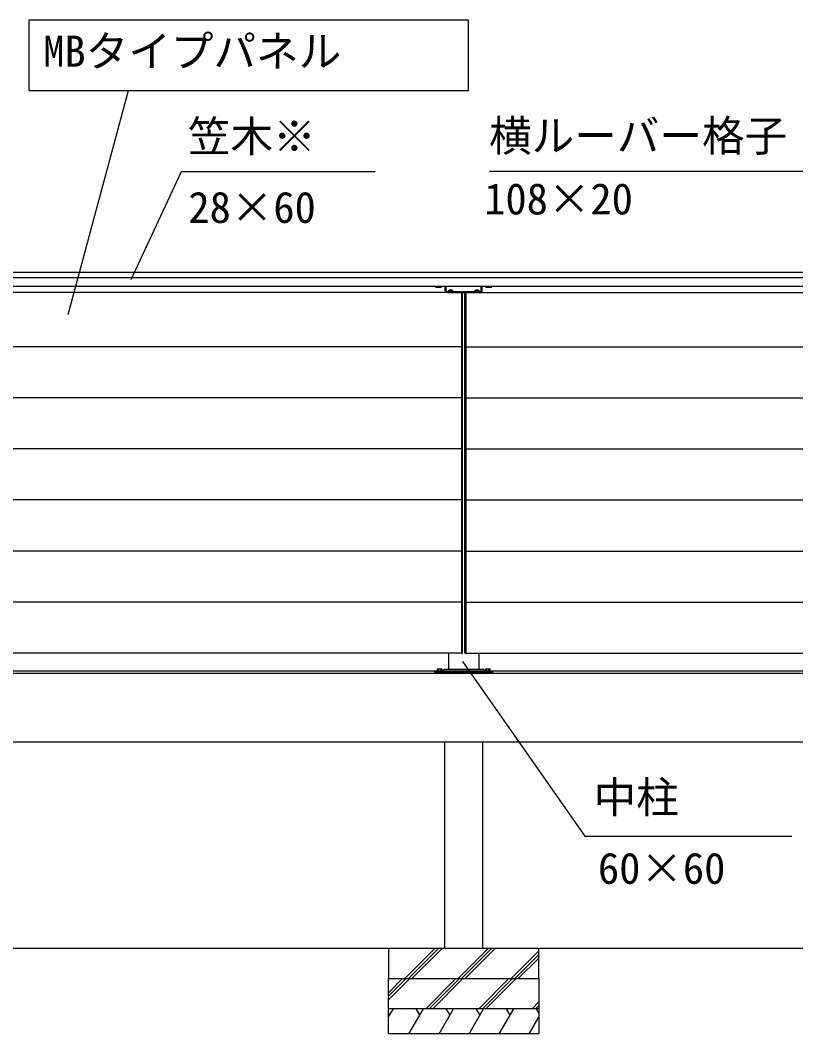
# Model space of a CAD drawing. Units: millimetres, scale not verified. Extents: x -4375 to 4375, y -6498 to 6472.
# Drawn here: x -892 to 655, y 82 to 2106 of the extents above; entities that cross this region are included whole.
import ezdxf
from ezdxf.enums import TextEntityAlignment as Align

# ---------------------------------------------------------------- set-up
doc = ezdxf.new("R2010")
doc.units = ezdxf.units.MM
doc.header["$LTSCALE"] = 30
doc.layers.add('0-3_YKK_A1', color=4, linetype='Continuous')
doc.layers.add('0-4_YKK_D', color=6, linetype='Continuous')
doc.styles.add('ＭＳ ゴシック', font='')
doc.styles.get('ＭＳ ゴシック').set_extended_font_data('MS Gothic')

msp = doc.modelspace()

# ---------------------------------------------------------------- linework, layer by layer
at = {"layer": '0-3_YKK_A1'}
for p, q in [((1275.77, 1601.6), (-1169.73, 1601.6)), ((1275.77, 1591.1), (-1169.73, 1591.1)), ((-11.73, 1561.6), (-1235.23, 1561.6)), ((1275.9, 1573.6), (-1169.73, 1573.6)), ((-63, 1572.75), (-63, 1573.6)), ((-62.23, 1572.3), (-63, 1572.75)), ((-52.23, 1572.3), (-62.23, 1572.3)), ((-60.11, 1572.75), (-60.11, 1573.6)), ((-54.34, 1572.75), (-54.34, 1573.6)), ((-52.23, 1572.3), (-51.45, 1572.75)), ((-51.45, 1572.75), (-51.45, 1573.6)), ((-44.23, 1565.1), (-44.23, 1573.6)), ((-42.23, 1565.1), (-42.23, 1573.6)), ((-41.23, 1564.1), (26.77, 1564.1)), ((26.77, 1562.1), (-41.23, 1562.1)), ((-38.23, 1562.1), (-38.23, 1564.1)), ((-38.23, 1564.1), (-38.23, 1562.1)), ((-28.48, 1564.1), (-37.98, 1564.1)), ((-28.48, 1564.61), (-28.48, 1564.1)), ((-11.73, 1562.1), (-10.67, 1562.04)), ((-9.9, 1561.6), (-7.23, 1561.6)), ((-9.73, 1556.4), (-9.73, 1561.04)), ((-7.23, 1561.6), (-4.55, 1561.6)), ((-4.73, 1556.4), (-4.73, 1561.04)), ((-2.73, 1562.1), (-3.79, 1562.04)), ((-2.73, 1561.6), (1220.77, 1561.6)), ((23.52, 1564.1), (14.02, 1564.1)), ((23.52, 1564.61), (23.52, 1564.1)), ((23.77, 1564.1), (23.77, 1562.1)), ((27.77, 1565.1), (27.77, 1573.6)), ((29.77, 1565.1), (29.77, 1573.6)), ((37, 1572.75), (37, 1573.6)), ((37.77, 1572.3), (37, 1572.75)), ((47.77, 1572.3), (37.77, 1572.3)), ((39.89, 1572.75), (39.89, 1573.6)), ((45.66, 1572.75), (45.66, 1573.6)), ((47.77, 1572.3), (48.55, 1572.75)), ((48.55, 1572.75), (48.55, 1573.6)), ((-11.73, 1556.4), (-11.73, 1545.84)), ((-11.73, 1545.84), (-11.73, 1454.15)), ((-9.73, 1545.71), (-9.73, 1556.4)), ((-9.73, 1454.59), (-9.73, 1545.71)), ((-4.73, 1545.71), (-4.73, 1556.4)), ((-4.73, 1454.59), (-4.73, 1545.71)), ((-2.73, 1556.4), (-2.73, 1545.84)), ((-2.73, 1545.84), (-2.73, 1454.15)), ((-11.73, 1459.1), (-11.73, 1454.4)), ((-11.73, 1459.1), (-11.73, 1454.4)), ((-9.73, 1454.4), (-9.73, 1459.04)), ((-9.73, 1454.4), (-9.73, 1459.04)), ((-4.73, 1454.4), (-4.73, 1459.04)), ((-4.73, 1454.4), (-4.73, 1459.04)), ((-2.73, 1459.1), (-2.73, 1454.4)), ((-2.73, 1459.1), (-2.73, 1454.4)), ((-11.73, 1453.6), (-1235.23, 1453.6)), ((-11.73, 1454.4), (-11.73, 1443.84)), ((-11.73, 1454.15), (-11.73, 1453.6)), ((-11.73, 1453.6), (-11.73, 1453.1)), ((-10.64, 1453.16), (-11.73, 1453.09)), ((-11.73, 1453.1), (-10.67, 1453.16)), ((-11.73, 1453.1), (-11.73, 1453.09)), ((-11.73, 1443.84), (-11.73, 1352.15)), ((-10.67, 1453.16), (-10.66, 1453.16)), ((-9.73, 1454.16), (-9.73, 1454.59)), ((-9.73, 1443.71), (-9.73, 1454.4)), ((-9.73, 1352.59), (-9.73, 1443.71)), ((-4.73, 1454.16), (-4.73, 1454.59)), ((-4.73, 1443.71), (-4.73, 1454.4)), ((-4.73, 1352.59), (-4.73, 1443.71)), ((-3.82, 1453.16), (-2.73, 1453.09)), ((-2.73, 1453.1), (-3.79, 1453.16)), ((-3.79, 1453.16), (-3.79, 1453.16)), ((-2.73, 1454.4), (-2.73, 1443.84)), ((-2.73, 1454.15), (-2.73, 1453.6)), ((-2.73, 1453.6), (1220.77, 1453.6)), ((-2.73, 1453.6), (-2.73, 1453.1)), ((-2.73, 1453.1), (-2.73, 1453.09)), ((-2.73, 1443.84), (-2.73, 1352.15)), ((-11.73, 1357.1), (-11.73, 1352.4)), ((-11.73, 1357.1), (-11.73, 1352.4)), ((-9.73, 1352.4), (-9.73, 1357.04)), ((-9.73, 1352.4), (-9.73, 1357.04)), ((-4.73, 1352.4), (-4.73, 1357.04)), ((-4.73, 1352.4), (-4.73, 1357.04)), ((-2.73, 1357.1), (-2.73, 1352.4)), ((-2.73, 1357.1), (-2.73, 1352.4)), ((-11.73, 1351.6), (-1235.23, 1351.6)), ((-11.73, 1352.4), (-11.73, 1341.84)), ((-11.73, 1352.15), (-11.73, 1351.6)), ((-11.73, 1351.6), (-11.73, 1351.1)), ((-10.64, 1351.16), (-11.73, 1351.09)), ((-11.73, 1351.1), (-10.67, 1351.16)), ((-11.73, 1351.1), (-11.73, 1351.09)), ((-11.73, 1341.84), (-11.73, 1250.15)), ((-10.67, 1351.16), (-10.66, 1351.16)), ((-9.73, 1352.16), (-9.73, 1352.59)), ((-9.73, 1341.71), (-9.73, 1352.4)), ((-9.73, 1250.59), (-9.73, 1341.71)), ((-4.73, 1352.16), (-4.73, 1352.59)), ((-4.73, 1341.71), (-4.73, 1352.4)), ((-4.73, 1250.59), (-4.73, 1341.71)), ((-3.82, 1351.16), (-2.73, 1351.09)), ((-2.73, 1351.1), (-3.79, 1351.16)), ((-3.79, 1351.16), (-3.79, 1351.16)), ((-2.73, 1352.4), (-2.73, 1341.84)), ((-2.73, 1352.15), (-2.73, 1351.6)), ((-2.73, 1351.6), (1220.77, 1351.6)), ((-2.73, 1351.6), (-2.73, 1351.1)), ((-2.73, 1351.1), (-2.73, 1351.09)), ((-2.73, 1341.84), (-2.73, 1250.15)), ((-11.73, 1255.1), (-11.73, 1250.4)), ((-11.73, 1255.1), (-11.73, 1250.4)), ((-9.73, 1250.4), (-9.73, 1255.04)), ((-9.73, 1250.4), (-9.73, 1255.04)), ((-4.73, 1250.4), (-4.73, 1255.04)), ((-4.73, 1250.4), (-4.73, 1255.04)), ((-2.73, 1255.1), (-2.73, 1250.4)), ((-2.73, 1255.1), (-2.73, 1250.4)), ((-11.73, 1249.6), (-1235.23, 1249.6)), ((-11.73, 1250.4), (-11.73, 1239.84)), ((-11.73, 1250.15), (-11.73, 1249.6)), ((-11.73, 1249.6), (-11.73, 1249.1)), ((-10.64, 1249.16), (-11.73, 1249.09)), ((-11.73, 1249.1), (-10.67, 1249.16)), ((-11.73, 1249.1), (-11.73, 1249.09)), ((-11.73, 1239.84), (-11.73, 1148.15)), ((-10.67, 1249.16), (-10.66, 1249.16)), ((-9.73, 1250.16), (-9.73, 1250.59)), ((-9.73, 1239.71), (-9.73, 1250.4)), ((-9.73, 1148.59), (-9.73, 1239.71)), ((-4.73, 1250.16), (-4.73, 1250.59)), ((-4.73, 1239.71), (-4.73, 1250.4)), ((-4.73, 1148.59), (-4.73, 1239.71)), ((-3.82, 1249.16), (-2.73, 1249.09)), ((-2.73, 1249.1), (-3.79, 1249.16)), ((-3.79, 1249.16), (-3.79, 1249.16)), ((-2.73, 1250.4), (-2.73, 1239.84)), ((-2.73, 1250.15), (-2.73, 1249.6)), ((-2.73, 1249.6), (1220.77, 1249.6)), ((-2.73, 1249.6), (-2.73, 1249.1)), ((-2.73, 1249.1), (-2.73, 1249.09)), ((-2.73, 1239.84), (-2.73, 1148.15)), ((-11.73, 1147.6), (-1235.23, 1147.6)), ((-11.73, 1153.1), (-11.73, 1148.4)), ((-11.73, 1153.1), (-11.73, 1148.4)), ((-11.73, 1148.4), (-11.73, 1137.84)), ((-11.73, 1148.15), (-11.73, 1147.6)), ((-11.73, 1147.6), (-11.73, 1147.1)), ((-10.64, 1147.16), (-11.73, 1147.09)), ((-11.73, 1147.1), (-10.67, 1147.16)), ((-11.73, 1147.1), (-11.73, 1147.09)), ((-11.73, 1137.84), (-11.73, 1046.15)), ((-10.67, 1147.16), (-10.66, 1147.16)), ((-9.73, 1148.4), (-9.73, 1153.04)), ((-9.73, 1148.4), (-9.73, 1153.04)), ((-9.73, 1148.16), (-9.73, 1148.59)), ((-9.73, 1137.71), (-9.73, 1148.4)), ((-9.73, 1046.59), (-9.73, 1137.71)), ((-4.73, 1148.4), (-4.73, 1153.04)), ((-4.73, 1148.4), (-4.73, 1153.04)), ((-4.73, 1148.16), (-4.73, 1148.59)), ((-4.73, 1137.71), (-4.73, 1148.4)), ((-4.73, 1046.59), (-4.73, 1137.71)), ((-3.82, 1147.16), (-2.73, 1147.09)), ((-2.73, 1147.1), (-3.79, 1147.16)), ((-3.79, 1147.16), (-3.79, 1147.16)), ((-2.73, 1153.1), (-2.73, 1148.4)), ((-2.73, 1153.1), (-2.73, 1148.4)), ((-2.73, 1148.4), (-2.73, 1137.84)), ((-2.73, 1148.15), (-2.73, 1147.6)), ((-2.73, 1147.6), (1220.77, 1147.6)), ((-2.73, 1147.6), (-2.73, 1147.1)), ((-2.73, 1147.1), (-2.73, 1147.09)), ((-2.73, 1137.84), (-2.73, 1046.15)), ((-11.73, 1045.6), (-1235.23, 1045.6)), ((-11.73, 1051.1), (-11.73, 1046.4)), ((-11.73, 1051.1), (-11.73, 1046.4)), ((-11.73, 1046.4), (-11.73, 1035.84)), ((-11.73, 1046.15), (-11.73, 1045.6)), ((-11.73, 1045.6), (-11.73, 1045.1)), ((-10.64, 1045.16), (-11.73, 1045.09)), ((-11.73, 1045.1), (-10.67, 1045.16)), ((-11.73, 1045.1), (-11.73, 1045.09)), ((-11.73, 1035.84), (-11.73, 944.15)), ((-10.67, 1045.16), (-10.66, 1045.16)), ((-9.73, 1046.4), (-9.73, 1051.04)), ((-9.73, 1046.4), (-9.73, 1051.04)), ((-9.73, 1046.16), (-9.73, 1046.59)), ((-9.73, 1035.71), (-9.73, 1046.4)), ((-9.73, 944.59), (-9.73, 1035.71)), ((-4.73, 1046.4), (-4.73, 1051.04)), ((-4.73, 1046.4), (-4.73, 1051.04)), ((-4.73, 1046.16), (-4.73, 1046.59)), ((-4.73, 1035.71), (-4.73, 1046.4)), ((-4.73, 944.59), (-4.73, 1035.71)), ((-3.82, 1045.16), (-2.73, 1045.09)), ((-2.73, 1045.1), (-3.79, 1045.16)), ((-3.79, 1045.16), (-3.79, 1045.16)), ((-2.73, 1051.1), (-2.73, 1046.4)), ((-2.73, 1051.1), (-2.73, 1046.4)), ((-2.73, 1046.4), (-2.73, 1035.84)), ((-2.73, 1046.15), (-2.73, 1045.6)), ((-2.73, 1045.6), (1220.77, 1045.6)), ((-2.73, 1045.6), (-2.73, 1045.1)), ((-2.73, 1045.1), (-2.73, 1045.09)), ((-2.73, 1035.84), (-2.73, 944.15)), ((-11.73, 943.6), (-1235.23, 943.6)), ((-11.73, 949.1), (-11.73, 944.4)), ((-11.73, 949.1), (-11.73, 944.4)), ((-11.73, 944.4), (-11.73, 933.84)), ((-11.73, 944.15), (-11.73, 943.6)), ((-11.73, 943.6), (-11.73, 943.1)), ((-10.64, 943.16), (-11.73, 943.09)), ((-11.73, 943.1), (-10.67, 943.16)), ((-11.73, 943.1), (-11.73, 943.09)), ((-11.73, 933.84), (-11.73, 842.15)), ((-10.67, 943.16), (-10.66, 943.16)), ((-9.73, 944.4), (-9.73, 949.04)), ((-9.73, 944.4), (-9.73, 949.04)), ((-9.73, 944.16), (-9.73, 944.59)), ((-9.73, 933.71), (-9.73, 944.4)), ((-9.73, 842.59), (-9.73, 933.71)), ((-4.73, 944.4), (-4.73, 949.04)), ((-4.73, 944.4), (-4.73, 949.04)), ((-4.73, 944.16), (-4.73, 944.59)), ((-4.73, 933.71), (-4.73, 944.4)), ((-4.73, 842.59), (-4.73, 933.71)), ((-3.82, 943.16), (-2.73, 943.09)), ((-2.73, 943.1), (-3.79, 943.16)), ((-3.79, 943.16), (-3.79, 943.16)), ((-2.73, 949.1), (-2.73, 944.4)), ((-2.73, 949.1), (-2.73, 944.4)), ((-2.73, 944.4), (-2.73, 933.84)), ((-2.73, 944.15), (-2.73, 943.6)), ((-2.73, 943.6), (1220.77, 943.6)), ((-2.73, 943.6), (-2.73, 943.1)), ((-2.73, 943.1), (-2.73, 943.09)), ((-2.73, 933.84), (-2.73, 842.15)), ((-11.73, 841.6), (-1235.23, 841.6)), ((-37.23, 809.6), (-37.23, 841.6)), ((-11.73, 842.15), (-11.73, 841.6)), ((-11.73, 841.6), (-11.73, 841.1)), ((-10.64, 841.16), (-11.73, 841.09)), ((-11.73, 841.1), (-10.67, 841.16)), ((-11.73, 841.1), (-11.73, 841.09)), ((-10.67, 841.16), (-10.66, 841.16)), ((-9.73, 842.16), (-9.73, 842.59)), ((-4.73, 842.16), (-4.73, 842.59)), ((-3.82, 841.16), (-2.73, 841.09)), ((-2.73, 841.1), (-3.79, 841.16)), ((-3.79, 841.16), (-3.79, 841.16)), ((-2.73, 842.15), (-2.73, 841.6)), ((-2.73, 841.6), (1220.77, 841.6)), ((-2.73, 841.6), (-2.73, 841.1)), ((-2.73, 841.1), (-2.73, 841.09)), ((22.77, 841.6), (22.77, 809.6)), ((-59.23, 810.1), (-59.84, 809.74)), ((-59.84, 806.6), (-59.84, 809.74)), ((-59.23, 810.1), (-51.23, 810.1)), ((-57.54, 806.6), (-57.54, 809.74)), ((-52.92, 806.6), (-52.92, 809.74)), ((-51.23, 810.1), (-50.61, 809.74)), ((-50.61, 806.6), (-50.61, 809.74)), ((-44.95, 809.6), (30.5, 809.6)), ((36.77, 810.1), (36.16, 809.74)), ((36.16, 806.6), (36.16, 809.74)), ((36.77, 810.1), (44.77, 810.1)), ((38.46, 806.6), (38.46, 809.74)), ((43.08, 806.6), (43.08, 809.74)), ((44.77, 810.1), (45.39, 809.74)), ((45.39, 806.6), (45.39, 809.74)), ((-1334.23, 806.6), (1314.77, 806.6)), ((-1334.23, 801.6), (1314.77, 801.6)), ((-64.73, 804.8), (50.27, 804.8)), ((-64.73, 801.6), (-64.73, 804.8)), ((-48.73, 804.8), (-61.73, 804.8)), ((-48.73, 804.8), (-61.73, 804.8)), ((-59.93, 806.6), (-50.53, 806.6)), ((-59.93, 805.6), (-59.93, 806.6)), ((-59.73, 801.6), (40.27, 801.6)), ((-57.73, 806.6), (-52.73, 806.6)), ((-50.53, 806.6), (-50.53, 805.6)), ((-48.15, 807.75), (-49.39, 805.6)), ((33.7, 807.75), (34.94, 805.6)), ((34.27, 804.8), (47.27, 804.8)), ((34.27, 804.8), (47.27, 804.8)), ((36.07, 806.6), (45.47, 806.6)), ((36.07, 805.6), (36.07, 806.6)), ((38.27, 806.6), (43.27, 806.6)), ((45.47, 806.6), (45.47, 805.6)), ((-1334.23, 664.6), (1314.77, 664.6)), ((1438.75, 251.6), (-1617.23, 251.6)), ((-157.23, 250.94), (-156.56, 251.6)), ((-124.64, 191.6), (-64.64, 251.6)), ((-117.57, 191.6), (-57.57, 251.6)), ((-110.5, 191.6), (-50.5, 251.6)), ((-18.57, 191.6), (41.43, 251.6)), ((-11.5, 191.6), (48.5, 251.6)), ((-4.43, 191.6), (55.57, 251.6)), ((87.49, 191.6), (142.77, 246.88)), ((94.56, 191.6), (142.77, 239.81)), ((101.64, 191.6), (142.77, 232.74)), ((-157.23, 163.49), (-129.12, 191.6)), ((-157.23, 156.42), (-122.05, 191.6)), ((-157.23, 149.35), (-114.98, 191.6)), ((-83.05, 131.6), (-23.05, 191.6)), ((-75.98, 131.6), (-15.98, 191.6)), ((-68.91, 131.6), (-8.91, 191.6)), ((23.01, 131.6), (83.01, 191.6)), ((30.08, 131.6), (90.08, 191.6)), ((37.15, 131.6), (97.15, 191.6)), ((129.08, 131.6), (142.77, 145.3)), ((-157.23, 115.06), (-147.68, 131.6)), ((-157.23, 121.77), (-155.29, 118.42)), ((-116.5, 81.6), (-87.63, 131.6)), ((-102.86, 131.6), (-95.24, 118.42)), ((-56.46, 81.6), (-27.59, 131.6)), ((-42.81, 131.6), (-35.2, 118.42)), ((3.59, 81.6), (32.45, 131.6)), ((17.23, 131.6), (24.84, 118.42)), ((63.63, 81.6), (92.5, 131.6)), ((77.28, 131.6), (84.89, 118.42)), ((136.15, 131.6), (142.77, 138.23)), ((137.32, 131.6), (142.77, 122.16)), ((123.68, 81.6), (142.77, 114.68))]:
    msp.add_line(p, q, dxfattribs=at)
for points in [[(-2.73, 1561.6), (23.77, 1561.6), (23.77, 1562.1), (-38.23, 1562.1), (-38.23, 1561.6), (-11.73, 1561.6)], [(-28.48, 1564.61), (-37.98, 1564.61), (-37.98, 1564.1)], [(-11.73, 1562.1), (-11.73, 1561.1), (-11.73, 1556.4)], [(-2.73, 1562.1), (-2.73, 1561.1), (-2.73, 1556.4)], [(23.52, 1564.61), (14.02, 1564.61), (14.02, 1564.1)], [(-10.66, 1453.16), (-10.65, 1453.16), (-10.65, 1453.17)], [(-3.79, 1453.16), (-3.8, 1453.16), (-3.8, 1453.17)], [(-10.66, 1351.16), (-10.65, 1351.16), (-10.65, 1351.17)], [(-3.79, 1351.16), (-3.8, 1351.16), (-3.8, 1351.17)], [(-10.66, 1249.16), (-10.65, 1249.16), (-10.65, 1249.17)], [(-3.79, 1249.16), (-3.8, 1249.16), (-3.8, 1249.17)], [(-10.66, 1147.16), (-10.65, 1147.16), (-10.65, 1147.17)], [(-3.79, 1147.16), (-3.8, 1147.16), (-3.8, 1147.17)], [(-10.66, 1045.16), (-10.65, 1045.16), (-10.65, 1045.17)], [(-3.79, 1045.16), (-3.8, 1045.16), (-3.8, 1045.17)], [(-10.66, 943.16), (-10.65, 943.16), (-10.65, 943.17)], [(-3.79, 943.16), (-3.8, 943.16), (-3.8, 943.17)], [(-10.66, 841.16), (-10.65, 841.16), (-10.65, 841.17)], [(-3.79, 841.16), (-3.8, 841.16), (-3.8, 841.17)], [(50.27, 804.8), (50.27, 801.6), (-64.73, 801.6)], [(30.27, 664.6), (30.27, 251.6), (-44.73, 251.6), (-44.73, 664.6)], [(142.77, 191.6), (142.77, 131.6), (-157.23, 131.6), (-157.23, 191.6)], [(142.77, 131.6), (142.77, 81.6), (-157.23, 81.6), (-157.23, 131.6)]]:
    msp.add_lwpolyline(points, dxfattribs=at)
for points in [[(-49.23, 804.8), (-61.23, 804.8), (-61.23, 805.6), (-49.23, 805.6)], [(46.77, 804.8), (34.77, 804.8), (34.77, 805.6), (46.77, 805.6)], [(-157.23, 251.6), (-157.23, 191.6), (142.77, 191.6), (142.77, 251.6)]]:
    msp.add_lwpolyline(points, close=True, dxfattribs=at)
for centre, radius, start, end in [((-61.56, 1574.86), 2.56, 235.61708, 304.38292), ((-57.23, 1581.85), 9.55, 252.41276, 287.58724), ((-52.9, 1574.86), 2.56, 235.61708, 304.38292), ((-41.23, 1565.1), 3, 180, 270), ((-41.23, 1565.1), 1, 180, 270), ((-33.23, 1561.33), 5.77, 34.65097, 145.34903), ((-10.73, 1561.04), 1, 0, 86.5), ((-3.73, 1561.04), 1, 93.49999, 179.99999), ((18.77, 1561.33), 5.77, 34.65097, 145.34903), ((26.77, 1565.1), 1, 270, 0), ((26.77, 1565.1), 3, 270, 0), ((38.44, 1574.86), 2.56, 235.61708, 304.38292), ((42.77, 1581.85), 9.55, 252.41276, 287.58724), ((47.1, 1574.86), 2.56, 235.61708, 304.38292), ((-10.72, 1454.15), 0.991, 273.34291, 334.55519), ((-10.66, 1454.06), 0.894, 270.73527, 338.44158), ((-10.51, 1454.12), 0.782, 330.28052, 3.43635), ((-3.95, 1454.12), 0.782, 176.56364, 209.71947), ((-3.79, 1454.06), 0.894, 201.55841, 269.26472), ((-3.73, 1454.15), 0.991, 205.4448, 266.65708), ((-10.72, 1352.15), 0.991, 273.34291, 334.55519), ((-10.66, 1352.06), 0.894, 270.73527, 338.44158), ((-10.51, 1352.12), 0.782, 330.28052, 3.43635), ((-3.95, 1352.12), 0.782, 176.56364, 209.71947), ((-3.79, 1352.06), 0.894, 201.55841, 269.26472), ((-3.73, 1352.15), 0.991, 205.4448, 266.65708), ((-10.72, 1250.15), 0.991, 273.34291, 334.55519), ((-10.66, 1250.06), 0.894, 270.73527, 338.44158), ((-10.51, 1250.12), 0.782, 330.28052, 3.43635), ((-3.95, 1250.12), 0.782, 176.56364, 209.71947), ((-3.79, 1250.06), 0.894, 201.55841, 269.26472), ((-3.73, 1250.15), 0.991, 205.4448, 266.65708), ((-10.72, 1148.15), 0.991, 273.34291, 334.55519), ((-10.66, 1148.06), 0.894, 270.73527, 338.44158), ((-10.51, 1148.12), 0.782, 330.28052, 3.43635), ((-3.95, 1148.12), 0.782, 176.56364, 209.71947), ((-3.79, 1148.06), 0.894, 201.55841, 269.26472), ((-3.73, 1148.15), 0.991, 205.4448, 266.65708), ((-10.72, 1046.15), 0.991, 273.34291, 334.55519), ((-10.66, 1046.06), 0.894, 270.73527, 338.44158), ((-10.51, 1046.12), 0.782, 330.28052, 3.43635), ((-3.95, 1046.12), 0.782, 176.56364, 209.71947), ((-3.79, 1046.06), 0.894, 201.55841, 269.26472), ((-3.73, 1046.15), 0.991, 205.4448, 266.65708), ((-10.72, 944.15), 0.991, 273.34291, 334.55519), ((-10.66, 944.06), 0.894, 270.73527, 338.44158), ((-10.51, 944.12), 0.782, 330.28052, 3.43635), ((-3.95, 944.12), 0.782, 176.56364, 209.71947), ((-3.79, 944.06), 0.894, 201.55841, 269.26472), ((-3.73, 944.15), 0.991, 205.4448, 266.65708), ((-10.72, 842.15), 0.991, 273.34291, 334.55519), ((-10.66, 842.06), 0.894, 270.73527, 338.44158), ((-10.51, 842.12), 0.782, 330.28052, 3.43635), ((-3.95, 842.12), 0.782, 176.56364, 209.71947), ((-3.79, 842.06), 0.894, 201.55841, 269.26472), ((-3.73, 842.15), 0.991, 205.4448, 266.65708), ((-58.69, 808.06), 2.04, 55.61575, 124.38425), ((-55.23, 802.46), 7.64, 72.41205, 107.58795), ((-51.76, 808.06), 2.04, 55.61575, 124.38425), ((-44.95, 805.9), 3.7, 90.00078, 150.00077), ((30.5, 805.9), 3.7, 30.00001, 90), ((37.31, 808.06), 2.04, 55.61575, 124.38425), ((40.77, 802.46), 7.64, 72.41205, 107.58795), ((44.24, 808.06), 2.04, 55.61575, 124.38425)]:
    msp.add_arc(centre, radius, start, end, dxfattribs=at)
at = {"layer": '0-4_YKK_D'}
msp.add_line((-796.37, 1518.02), (-676.56, 1965.19), dxfattribs=at)
msp.add_lwpolyline([(-875.24, 2105.56), (-875.24, 1965.19), (2.63, 1965.19), (2.63, 2105.56)], close=True, dxfattribs=at)
for points in [[(-671.12, 1587.68), (-570.53, 1803.4), (-184.12, 1803.4)], [(770.82, 1533.99), (896.45, 1803.4), (44.09, 1803.4)], [(-9.77, 825.21), (234.6, 476.34), (647.27, 476.34)]]:
    msp.add_lwpolyline(points, dxfattribs=at)

# ---------------------------------------------------------------- texts
at = {"layer": '0-4_YKK_D', "style": 'ＭＳ ゴシック'}
for s, p in [('MBタイプパネル', (-846.46, 1993.98)), ('笠木※', (-557.73, 1823.9)), ('横ルーバー格子', (43.3, 1825.08)), ('28×60', (-556.76, 1682.24)), ('108×20', (33.64, 1699.12)), ('中柱', (251.91, 503.94)), ('60×60', (260.61, 362.27))]:
    msp.add_text(s, height=62.32, dxfattribs=at).set_placement(p, align=Align.BOTTOM_LEFT)

doc.saveas('drawing.dxf')
